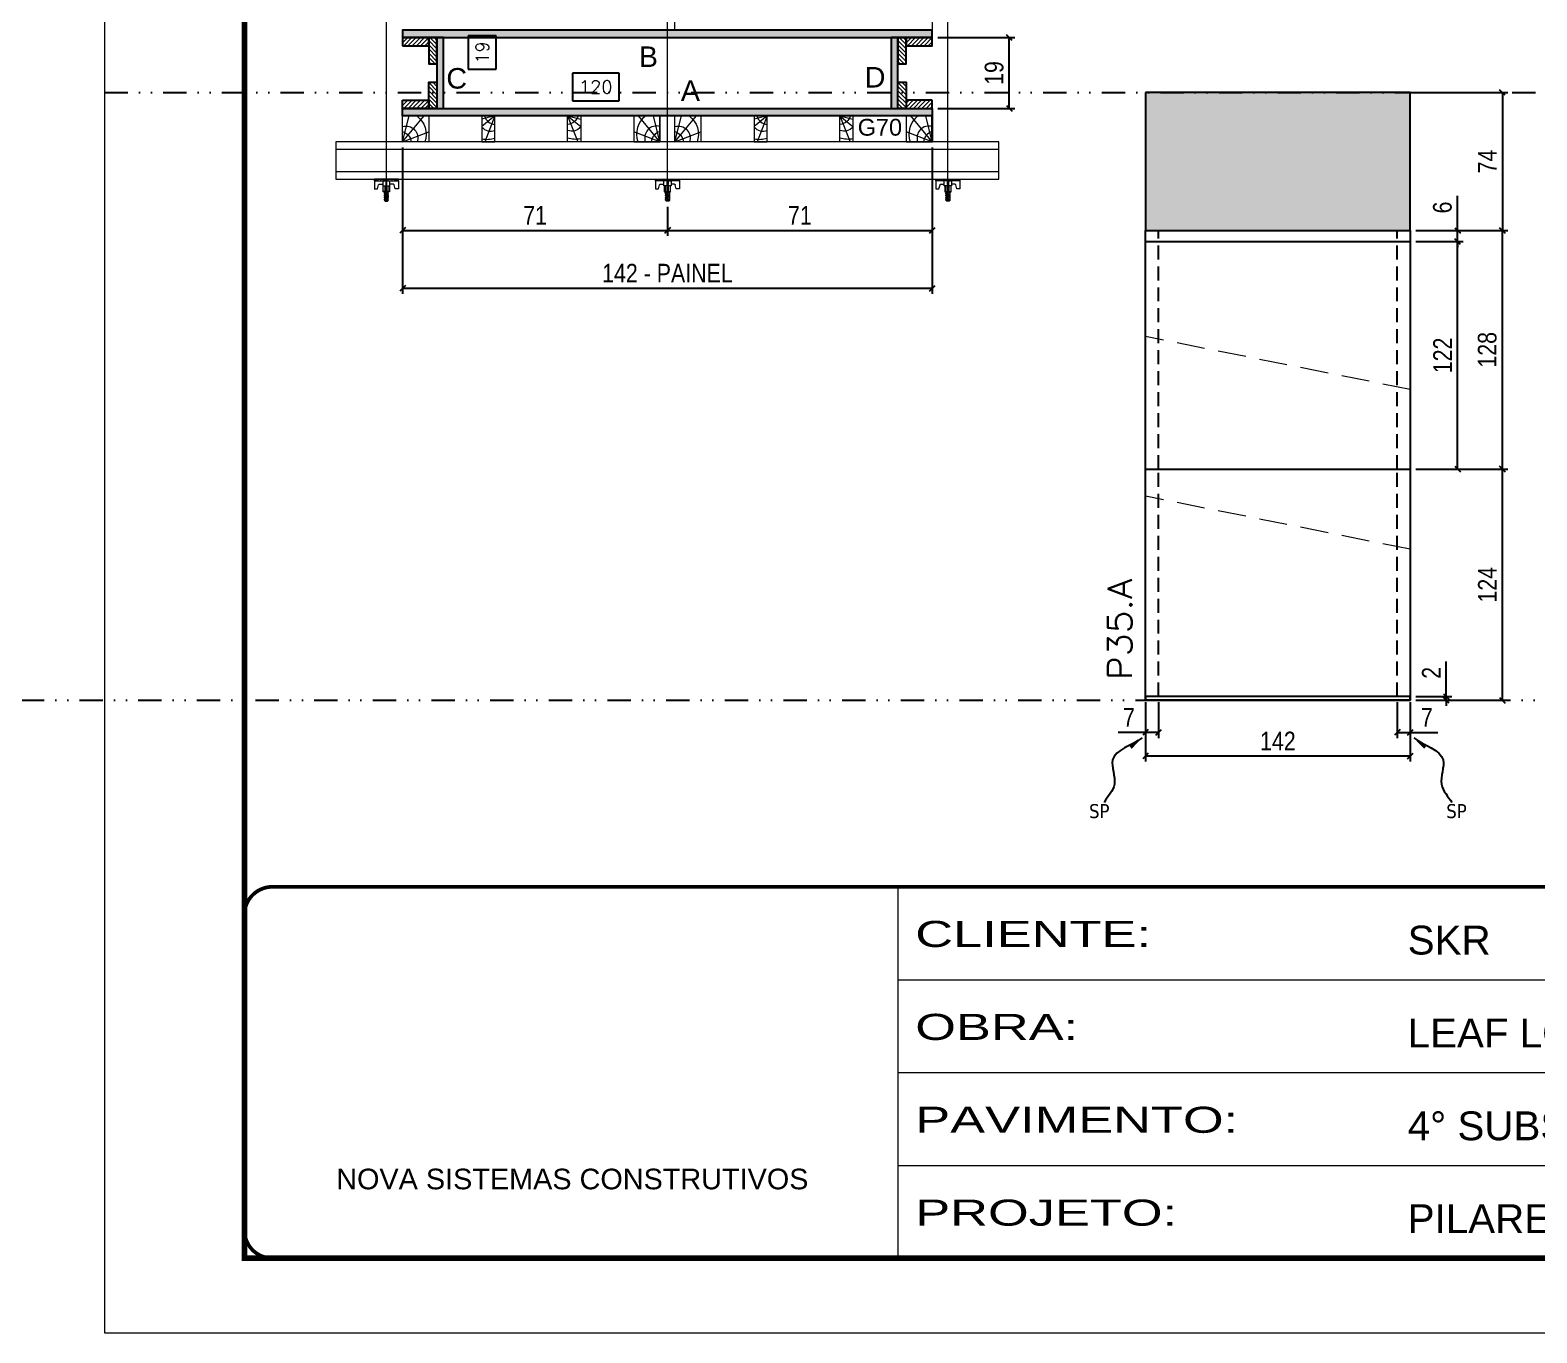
# Model space of a CAD drawing. Header units: millimetres. Extents: x 13777 to 27878, y -21631 to 6985.
# Drawn here: x 19129 to 19936, y -6700 to -6001 of the extents above; entities that cross this region are included whole.
import ezdxf
from ezdxf.enums import TextEntityAlignment as Align

# ---------------------------------------------------------------- set-up
doc = ezdxf.new("R2010")
doc.units = ezdxf.units.MM
for name, pattern in [('CONTINUO', [0]), ('DASHED', [0.75, 0.5, -0.25]), ('DIVIDE2', [0.625, 0.25, -0.125, 0, -0.125, 0, -0.125]), ('HIDDEN', [0.375, 0.25, -0.125])]:
    doc.linetypes.add(name, pattern=pattern)
for name, color, linetype in [('CHAPA', 1, 'Continuous'), ('COTA', 241, 'Continuous'), ('MEIO_PONT', 93, 'Continuous'), ('Nível', 160, 'Continuous'), ('Painéis', 200, 'Continuous'), ('SARRAFO', 251, 'Continuous'), ('Sarrafo de Pressão', 42, 'HIDDEN'), ('texto', 7, 'Continuous'), ('TEXTO_GERAL', 7, 'Continuous')]:
    doc.layers.add(name, color=color, linetype=linetype)
for name, color, linetype, lineweight in [('Folhas', 255, 'Continuous', 9), ('Hachura', 251, 'Continuous', 9), ('Madeira', 126, 'Continuous', 18), ('Perfil Metálico', 224, 'Continuous', 18), ('SARRAFO DE PRESSAO', 251, 'DASHED', 9), ('Texto Seção', 7, 'Continuous', 15)]:
    doc.layers.add(name, color=color, linetype=linetype, lineweight=lineweight)
doc.styles.add('ARIAL', font='arial.ttf')
doc.styles.add('COTA TECNICA', font='techl___.ttf', dxfattribs={"height": 10})
doc.styles.add('COTA TECNICA 2X', font='techl___.ttf', dxfattribs={"height": 10})
doc.styles.add('COTA TECNICA-50', font='techl___.ttf', dxfattribs={"height": 10})
doc.styles.add('REGUA-120', font='ROMANS.shx', dxfattribs={"height": 15})
doc.styles.add('ROMANS', font='romans.shx')
doc.styles.add('SANSSERIF', font='sas_____.pfb')
doc.styles.get("Standard").update_dxf_attribs({"font": 'arial.ttf'})
doc.styles.add('Tecnologia', font='')
doc.styles.get('Tecnologia').set_extended_font_data('Forgotten Futurist')
doc.dimstyles.new('COTA PAINEL-50', dxfattribs={"dimtxt": 10, "dimasz": 3, "dimexe": 3, "dimexo": 3, "dimgap": 3, "dimtad": 1, "dimdec": 1, "dimzin": 12, "dimdsep": 46, "dimtxsty": 'COTA TECNICA-50', "dimblk1": 'OBLIQUE', "dimblk2": 'OBLIQUE', "dimsah": 1, "dimcen": 0.9, "dimclrd": 4, "dimclre": 4, "dimclrt": 240, "dimadec": 1, "dimazin": 3, "dimtfac": 1, "dimtdec": 1, "dimtmove": 0, "dimatfit": 3, "dimfxl": 1, "dimtolj": 1, "dimtzin": 12, "dimarcsym": 0})
doc.dimstyles.new('PAINEL', dxfattribs={"dimtxt": 10, "dimasz": 3, "dimexe": 3, "dimexo": 3, "dimgap": 3, "dimtad": 1, "dimdec": 1, "dimzin": 12, "dimdsep": 46, "dimtxsty": 'COTA TECNICA', "dimblk1": 'OBLIQUE', "dimblk2": 'OBLIQUE', "dimsah": 1, "dimcen": 0.9, "dimclrd": 4, "dimclre": 4, "dimclrt": 240, "dimadec": 1, "dimazin": 3, "dimtfac": 1, "dimtdec": 1, "dimtmove": 0, "dimatfit": 3, "dimfxl": 1, "dimtolj": 1, "dimtzin": 12, "dimarcsym": 0})
doc.dimstyles.new('SECAO PILAR', dxfattribs={"dimtxt": 10, "dimasz": 3, "dimexe": 3, "dimexo": 3, "dimgap": 3, "dimtad": 1, "dimdec": 1, "dimlfac": 0.5, "dimzin": 12, "dimdsep": 46, "dimtxsty": 'COTA TECNICA 2X', "dimblk1": 'OBLIQUE', "dimblk2": 'OBLIQUE', "dimsah": 1, "dimcen": 0.9, "dimclrd": 256, "dimclre": 256, "dimclrt": 256, "dimadec": 1, "dimazin": 3, "dimtfac": 1, "dimtdec": 1, "dimtmove": 0, "dimatfit": 3, "dimfxl": 1, "dimtolj": 1, "dimtzin": 12, "dimarcsym": 0})
doc.dimstyles.new('SECÇÃO 2', dxfattribs={"dimtxt": 7, "dimasz": 6, "dimexe": 0.18, "dimexo": 2, "dimgap": -4, "dimtad": 3, "dimdec": 1, "dimlfac": 0.5, "dimzin": 12, "dimdsep": 46, "dimtxsty": 'ROMANS', "dimblk": 'ARCHTICK', "dimcen": 0.09, "dimse1": 1, "dimse2": 1, "dimsd1": 1, "dimsd2": 1, "dimclrd": 180, "dimclre": 5, "dimclrt": 1, "dimadec": 0, "dimazin": 3, "dimtfac": 1, "dimtdec": 1, "dimtofl": 0, "dimtmove": 0, "dimatfit": 3, "dimldrblk": 'ARCHTICK', "dimfxl": 1, "dimtolj": 1, "dimtzin": 0, "dimarcsym": 0})
doc.dimstyles.get("Standard").update_dxf_attribs({"dimtxt": 0.18, "dimasz": 0.18, "dimexe": 0.18, "dimexo": 0.0625, "dimgap": 0.09, "dimtad": 0, "dimtih": 1, "dimtoh": 1, "dimdec": 4, "dimzin": 0, "dimdsep": 46, "dimtxsty": 'Standard', "dimcen": 0.09, "dimadec": 0, "dimazin": 0, "dimtfac": 1, "dimtdec": 4, "dimtofl": 0, "dimtmove": 0, "dimatfit": 3, "dimfxl": 1, "dimtolj": 1, "dimtzin": 0, "dimarcsym": 0})
pattern_1 = [(225, (10204.3085, -28934.2674), (1.12253202, -1.12253202), [])]
pattern_2 = [(135, (-3437.5478, 3460.0926), (-1.12253202, -1.12253202), [])]
pattern_3 = [(135, (-3185.9478, 3460.0926), (-1.12253202, -1.12253202), [])]

# ---------------------------------------------------------------- blocks, each defined once
blk = doc.blocks.new('9999999999')
at = {"color": 30, "linetype": 'CONTINUO'}
for p, q in [((98564.56, 34230.21), (98564.56, 34429.45)), ((98564.56, 34379.64), (99583.98, 34379.64)), ((98564.56, 34329.83), (99487.98, 34329.83)), ((98564.56, 34280.02), (99487.98, 34280.02))]:
    blk.add_line(p, q, dxfattribs=at)
at = {"color": 30, "linetype": 'CONTINUO', "const_width": 2}
blk.add_lwpolyline([(99583.98, 34230.21), (99583.98, 34414.45, 0.414214), (99568.98, 34429.45), (98228.98, 34429.45, 0.414214), (98213.98, 34414.45), (98213.98, 34245.21, 0.414214), (98228.98, 34230.21), (99583.98, 34230.21)], format="xyb", dxfattribs=at)
at = {"layer": 'Folhas'}
blk.add_lwpolyline([(98138.98, 34190.21), (99623.98, 34190.21), (99623.98, 35240.21), (98138.98, 35240.21)], close=True, dxfattribs=at)
at = {"layer": 'Folhas', "color": 30, "const_width": 3}
blk.add_lwpolyline([(98213.98, 34230.21), (99583.98, 34230.21), (99583.98, 35200.21), (98213.98, 35200.21)], close=True, dxfattribs=at)
at = {"color": 7, "linetype": 'Continuous', "ltscale": 5, "style": 'ARIAL'}
for s, height, p in [('SKR', 15.483, (98837.68, 34393.13)), ('LEAF LOEFGREN', 15.4829, (98837.68, 34343.32)), ('4° SUBSOLO', 15.483, (98837.68, 34293.51)), ('NOVA SISTEMAS CONSTRUTIVOS', 11.0592, (98263.19, 34267.21)), ('PILARES', 15.483, (98837.68, 34243.7))]:
    blk.add_text(s, height=height, dxfattribs=at).set_placement(p)
at = {"layer": 'Folhas', "color": 7, "style": 'Tecnologia', "width": 1.5}
for s, p in [('CLIENTE:', (98573.65, 34397.17)), ('OBRA:', (98573.65, 34347.31)), ('PAVIMENTO:', (98573.65, 34297.5)), ('PROJETO:', (98573.65, 34247.69))]:
    blk.add_text(s, height=14, dxfattribs=at).set_placement(p)
blk = doc.blocks.new('*D1204')
at = {"layer": 'COTA', "color": 180, "lineweight": -2, "transparency": 16777216}
for p, q in [((19378.5, -6003.86), (19363.5, -6003.86)), ((19363.5, -6003.86), (19363.5, -6021.86)), ((19378.5, -6021.86), (19378.5, -6003.86)), ((19363.5, -6021.86), (19378.5, -6021.86))]:
    blk.add_line(p, q, dxfattribs=at)
at = {"layer": 'Defpoints', "color": 0, "transparency": 16777216}
for p in [(19367.58, -6004.86), (19367.58, -6042.86), (19382.5, -6042.86)]:
    blk.add_point(p, dxfattribs=at)
at = {"layer": 'COTA', "color": 1, "transparency": 16777216, "insert": (19371, -6012.86), "char_height": 7, "attachment_point": 5, "rotation": 90, "style": 'ROMANS'}
blk.add_mtext('\\A1;19', dxfattribs=at)
blk = doc.blocks.new('_ArchTick')
at = {"color": 0, "linetype": 'ByBlock', "const_width": 0.15}
blk.add_lwpolyline([(-0.5, -0.5), (0.5, 0.5)], dxfattribs=at)
blk = doc.blocks.new('*D1205')
at = {"layer": 'COTA', "color": 180, "lineweight": -2, "transparency": 16777216}
for p, q in [((19444.32, -6023.86), (19419.32, -6023.86)), ((19419.32, -6023.86), (19419.32, -6038.86)), ((19444.32, -6038.86), (19444.32, -6023.86)), ((19419.32, -6038.86), (19444.32, -6038.86))]:
    blk.add_line(p, q, dxfattribs=at)
at = {"layer": 'Defpoints', "color": 0, "transparency": 16777216}
for p in [(19350.26, -6042.86), (19590.26, -6042.86), (19590.26, -6042.86)]:
    blk.add_point(p, dxfattribs=at)
at = {"layer": 'COTA', "color": 1, "transparency": 16777216, "insert": (19431.82, -6031.36), "char_height": 7, "attachment_point": 5, "style": 'ROMANS'}
blk.add_mtext('\\A1;120', dxfattribs=at)
blk = doc.blocks.new('_Oblique')
at = {"color": 0, "linetype": 'ByBlock', "lineweight": -2}
blk.add_line((-0.5, -0.5), (0.5, 0.5), dxfattribs=at)
blk = doc.blocks.new('*D1206')
at = {"layer": 'COTA', "lineweight": -2, "transparency": 16777216}
for p, q in [((19328.26, -6063.85), (19328.26, -6142.29)), ((19612.26, -6063.81), (19612.26, -6142.29)), ((19328.26, -6139.29), (19612.26, -6139.29))]:
    blk.add_line(p, q, dxfattribs=at)
at = {"layer": 'Defpoints', "color": 0, "transparency": 16777216}
for p in [(19328.26, -6060.85), (19612.26, -6060.81), (19612.26, -6139.29)]:
    blk.add_point(p, dxfattribs=at)
at = {"layer": 'COTA', "lineweight": -2, "transparency": 16777216, "xscale": 3, "yscale": 3, "zscale": 3, "rotation": 180}
blk.add_blockref('_Oblique', (19328.26, -6139.29), dxfattribs=at)
at = {"layer": 'COTA', "lineweight": -2, "transparency": 16777216, "xscale": 3, "yscale": 3, "zscale": 3}
blk.add_blockref('_Oblique', (19612.26, -6139.29), dxfattribs=at)
at = {"layer": 'COTA', "transparency": 16777216, "insert": (19470.26, -6131.21), "char_height": 10, "attachment_point": 5, "style": 'COTA TECNICA 2X'}
blk.add_mtext('\\A1;142 - PAINEL', dxfattribs=at)
blk = doc.blocks.new('*D1207')
at = {"layer": 'COTA', "lineweight": -2, "transparency": 16777216}
for p, q in [((19612.26, -6063.86), (19612.26, -6111.27)), ((19470.33, -6095.63), (19470.33, -6111.27)), ((19470.33, -6108.27), (19612.26, -6108.27))]:
    blk.add_line(p, q, dxfattribs=at)
at = {"layer": 'Defpoints', "color": 0, "transparency": 16777216}
for p in [(19612.26, -6060.86), (19470.33, -6092.63), (19612.26, -6108.27)]:
    blk.add_point(p, dxfattribs=at)
at = {"layer": 'COTA', "lineweight": -2, "transparency": 16777216, "xscale": 3, "yscale": 3, "zscale": 3, "rotation": 180}
blk.add_blockref('_Oblique', (19470.33, -6108.27), dxfattribs=at)
at = {"layer": 'COTA', "lineweight": -2, "transparency": 16777216, "xscale": 3, "yscale": 3, "zscale": 3}
blk.add_blockref('_Oblique', (19612.26, -6108.27), dxfattribs=at)
at = {"layer": 'COTA', "transparency": 16777216, "insert": (19541.29, -6100.19), "char_height": 10, "attachment_point": 5, "style": 'COTA TECNICA 2X'}
blk.add_mtext('\\A1;71', dxfattribs=at)
blk = doc.blocks.new('C')
at = {"layer": 'Hachura', "color": 0}
for p, q in [((0, 3.22), (0, -3.22)), ((0.45, 3.22), (0, 3.22)), ((0.46, 3.16), (0, 3.16)), ((0.46, 3.05), (0, 3.05)), ((0.46, 2.88), (0, 2.88)), ((0, 2.75), (0, -1.16)), ((0.46, 2.65), (0, 2.65)), ((0.46, 2.23), (0, 2.23)), ((0.46, 1.51), (0, 1.51)), ((0.39, 0.49), (0.17, 0.49)), ((0.45, -3.23), (0.45, 3.22)), ((0.45, 3.22), (2.58, 3.22)), ((1.74, 0.97), (0.45, 0.97)), ((1.45, 0.1), (0.45, 0.1)), ((1.35, 1.94), (1.35, 0.96)), ((2.58, 2.39), (1.47, 2.09)), ((1.74, -0.97), (1.74, 0.97)), ((1.74, 0.97), (1.74, 0.84)), ((1.74, 0.97), (1.74, 0.84)), ((1.74, 0.84), (3.35, 0.84)), ((3.35, 0.45), (1.74, 0.45)), ((2.58, 3.22), (2.58, 2.39)), ((3.32, 0.84), (3.32, -0.84)), ((3.35, 0.84), (3.35, -0.84)), ((3.68, 0.45), (3.35, 0.45)), ((3.84, -0.52), (3.35, 0.45)), ((3.35, 0.06), (3.67, -0.57)), ((3.68, 0.45), (4.16, -0.52)), ((3.72, 0.5), (4.25, -0.57)), ((4.37, -0.55), (3.83, 0.53)), ((4.15, 0.45), (3.93, 0.45)), ((4.42, -0.52), (3.93, 0.45)), ((4.15, 0.45), (4.26, 0.45)), ((4.26, 0.45), (4.74, -0.52)), ((4.3, 0.5), (4.83, -0.57)), ((4.95, -0.55), (4.41, 0.53)), ((4.51, 0.45), (4.84, 0.45)), ((5, -0.52), (4.51, 0.45)), ((4.84, 0.45), (5.32, -0.52)), ((4.88, 0.5), (5.41, -0.57)), ((5.53, -0.55), (4.99, 0.53)), ((5.58, -0.52), (5.09, 0.45)), ((5.42, 0.45), (5.09, 0.45)), ((5.58, -0.52), (5.09, 0.45)), ((5.42, 0.45), (5.74, -0.19)), ((5.46, 0.5), (5.74, -0.07)), ((5.74, 0.19), (5.57, 0.53)), ((5.74, 0.32), (5.68, 0.45)), ((5.68, 0.45), (5.74, 0.45)), ((5.74, 0.45), (5.9, 0.29)), ((5.74, 0.45), (5.74, -0.52)), ((5.9, -0.36), (5.9, 0.29)), ((0.45, 0), (0, 0)), ((0.46, -1.52), (0, -1.52)), ((0.46, -2.23), (0, -2.23)), ((0.46, -2.65), (0, -2.65)), ((0.46, -2.88), (0, -2.88)), ((0.46, -3.05), (0, -3.05)), ((0.46, -3.16), (0, -3.16)), ((0, -3.22), (2.57, -3.22)), ((0.08, -0.48), (0.29, -0.48)), ((0.29, -0.48), (0.4, -0.48)), ((0.45, 0), (0.45, -0.97)), ((0.45, -0.16), (1.45, -0.16)), ((0.45, -0.65), (0.45, -0.32)), ((0.45, -3.23), (0.45, -0.65)), ((0.45, -0.97), (1.74, -0.97)), ((1.35, -1.94), (1.35, -0.97)), ((2.58, -2.39), (1.47, -2.1)), ((3.35, -0.32), (1.74, -0.32)), ((3.35, -0.84), (1.74, -0.84)), ((2.58, -3.23), (2.58, -2.39)), ((3.35, -0.07), (3.58, -0.52)), ((3.35, -0.52), (3.58, -0.52)), ((3.84, -0.52), (4.16, -0.52)), ((4.42, -0.52), (4.74, -0.52)), ((4.63, -0.52), (4.74, -0.52)), ((5, -0.52), (5.32, -0.52)), ((5.58, -0.52), (5.74, -0.52)), ((5.74, -0.52), (5.9, -0.36)), ((5.74, -0.52), (5.74, -0.52))]:
    blk.add_line(p, q, dxfattribs=at)
for centre, radius, start, end in [((1.52, 1.94), 0.161, 104.7436, 180), ((1.44, -0.03), 0.129, 272.695, 87.305), ((3.81, 0.39), 0.143, 25.5688, 154.4312), ((4.39, 0.39), 0.143, 25.5688, 154.4312), ((4.97, 0.39), 0.143, 25.5688, 154.4312), ((5.55, 0.39), 0.143, 25.5688, 154.4312), ((0.17, -0.37), 0.174, 221.744, 317.8592), ((1.52, -1.94), 0.161, 180, 255.2564), ((3.71, -0.4), 0.174, 222.1408, 318.256), ((4.29, -0.4), 0.174, 222.1408, 318.256), ((4.87, -0.4), 0.174, 222.1408, 318.256), ((5.45, -0.4), 0.174, 222.1408, 318.256), ((5.61, -0.4), 0.174, 317.8592, 318.256)]:
    blk.add_arc(centre, radius, start, end, dxfattribs=at)
blk = doc.blocks.new('PONTALETE')
at = {"layer": 'Madeira'}
for q in [(2.71, 7), (7, 5.76), (7, 1.74)]:
    blk.add_line((0, 0), q, dxfattribs=at)
blk.add_lwpolyline([(0, 0), (7, 0), (7, 7), (0, 7)], close=True, dxfattribs=at)
for centre, radius, start, end in [((2.04, 0.06), 6.23, 37.2818, 109.0913), ((1.09, 0.9), 3.19, 343.603, 109.9847), ((-0.21, -0.78), 3.09, 14.6322, 86.0383)]:
    blk.add_arc(centre, radius, start, end, dxfattribs=at)
blk = doc.blocks.new('MEIO PONTALETE')
at = {"layer": 'Madeira'}
for q in [(2.71, 7), (3.5, 2.88), (3.5, 0.87)]:
    blk.add_line((0, 0), q, dxfattribs=at)
blk.add_lwpolyline([(0, 0), (3.5, 0), (3.5, 7), (0, 7)], close=True, dxfattribs=at)
for centre, radius, start, end in [((2.04, 0.06), 6.23, 76.4499, 109.0913), ((1.09, 0.9), 3.19, 40.9063, 109.9847), ((-0.21, -0.78), 3.09, 14.6322, 86.0383)]:
    blk.add_arc(centre, radius, start, end, dxfattribs=at)
blk = doc.blocks.new('*D1218')
at = {"layer": 'COTA', "lineweight": -2, "transparency": 16777216}
for p, q in [((19615.26, -6004.86), (19656.56, -6004.86)), ((19653.56, -6042.86), (19653.56, -6004.86)), ((19615.26, -6042.86), (19656.56, -6042.86))]:
    blk.add_line(p, q, dxfattribs=at)
at = {"layer": 'Defpoints', "color": 0, "transparency": 16777216}
for p in [(19612.26, -6004.86), (19653.56, -6004.86), (19612.26, -6042.86)]:
    blk.add_point(p, dxfattribs=at)
at = {"layer": 'COTA', "lineweight": -2, "transparency": 16777216, "xscale": 3, "yscale": 3, "zscale": 3}
for p, rotation in [((19653.56, -6004.86), 90), ((19653.56, -6042.86), 270)]:
    blk.add_blockref('_Oblique', p, dxfattribs=dict(at, rotation=rotation))
at = {"layer": 'COTA', "transparency": 16777216, "insert": (19645.47, -6023.86), "char_height": 10, "attachment_point": 5, "rotation": 90, "style": 'COTA TECNICA 2X'}
blk.add_mtext('\\A1;19', dxfattribs=at)
blk = doc.blocks.new('*D1213')
at = {"layer": 'COTA', "lineweight": -2, "transparency": 16777216}
for p, q in [((19328.27, -6063.85), (19328.27, -6111.27)), ((19470.33, -6095.63), (19470.33, -6111.27)), ((19328.27, -6108.27), (19470.33, -6108.27))]:
    blk.add_line(p, q, dxfattribs=at)
at = {"layer": 'Defpoints', "color": 0, "transparency": 16777216}
for p in [(19328.27, -6060.85), (19470.33, -6092.63), (19470.33, -6108.27)]:
    blk.add_point(p, dxfattribs=at)
at = {"layer": 'COTA', "lineweight": -2, "transparency": 16777216, "xscale": 3, "yscale": 3, "zscale": 3, "rotation": 180}
blk.add_blockref('_Oblique', (19328.27, -6108.27), dxfattribs=at)
at = {"layer": 'COTA', "lineweight": -2, "transparency": 16777216, "xscale": 3, "yscale": 3, "zscale": 3}
blk.add_blockref('_Oblique', (19470.33, -6108.27), dxfattribs=at)
at = {"layer": 'COTA', "transparency": 16777216, "insert": (19399.3, -6100.19), "char_height": 10, "attachment_point": 5, "style": 'COTA TECNICA 2X'}
blk.add_mtext('\\A1;71', dxfattribs=at)
blk = doc.blocks.new('*D1221')
at = {"layer": 'COTA', "color": 4, "lineweight": -2, "transparency": 16777216}
for p, q in [((19726.59, -6361.32), (19726.59, -6393.21)), ((19868.59, -6361.32), (19868.59, -6393.21)), ((19868.59, -6390.21), (19726.59, -6390.21))]:
    blk.add_line(p, q, dxfattribs=at)
at = {"layer": 'Defpoints', "color": 0, "transparency": 16777216}
for p in [(19726.59, -6358.32), (19868.59, -6358.32), (19726.59, -6390.21)]:
    blk.add_point(p, dxfattribs=at)
at = {"layer": 'COTA', "color": 4, "lineweight": -2, "transparency": 16777216, "xscale": 3, "yscale": 3, "zscale": 3, "rotation": 180}
blk.add_blockref('_Oblique', (19726.59, -6390.21), dxfattribs=at)
at = {"layer": 'COTA', "color": 4, "lineweight": -2, "transparency": 16777216, "xscale": 3, "yscale": 3, "zscale": 3}
blk.add_blockref('_Oblique', (19868.59, -6390.21), dxfattribs=at)
at = {"layer": 'COTA', "color": 240, "transparency": 16777216, "insert": (19797.59, -6382.14), "char_height": 10, "attachment_point": 5, "style": 'COTA TECNICA'}
blk.add_mtext('\\A1;142', dxfattribs=at)
blk = doc.blocks.new('*D1222')
at = {"layer": 'COTA', "color": 4, "lineweight": -2, "transparency": 16777216}
for p, q in [((19726.59, -6363.32), (19726.59, -6380.56)), ((19733.59, -6361.32), (19733.59, -6380.56)), ((19726.59, -6377.56), (19711.86, -6377.56)), ((19733.59, -6377.56), (19726.59, -6377.56))]:
    blk.add_line(p, q, dxfattribs=at)
at = {"layer": 'Defpoints', "color": 0, "transparency": 16777216}
for p in [(19726.59, -6360.32), (19733.59, -6358.32), (19726.59, -6377.56)]:
    blk.add_point(p, dxfattribs=at)
at = {"layer": 'COTA', "color": 4, "lineweight": -2, "transparency": 16777216, "xscale": 3, "yscale": 3, "zscale": 3, "rotation": 180}
blk.add_blockref('_Oblique', (19726.59, -6377.56), dxfattribs=at)
at = {"layer": 'COTA', "color": 4, "lineweight": -2, "transparency": 16777216, "xscale": 3, "yscale": 3, "zscale": 3}
blk.add_blockref('_Oblique', (19733.59, -6377.56), dxfattribs=at)
at = {"layer": 'COTA', "color": 240, "transparency": 16777216, "insert": (19717.72, -6369.48), "char_height": 10, "attachment_point": 5, "style": 'COTA TECNICA-50'}
blk.add_mtext('\\A1;7', dxfattribs=at)
blk = doc.blocks.new('*D1220')
at = {"layer": 'COTA', "color": 4, "lineweight": -2, "transparency": 16777216}
for p, q in [((19861.59, -6361.32), (19861.59, -6380.56)), ((19868.59, -6363.32), (19868.59, -6380.56)), ((19861.59, -6377.56), (19868.59, -6377.56)), ((19868.59, -6377.56), (19883.32, -6377.56))]:
    blk.add_line(p, q, dxfattribs=at)
at = {"layer": 'Defpoints', "color": 0, "transparency": 16777216}
for p in [(19861.59, -6358.32), (19868.59, -6360.32), (19868.59, -6377.56)]:
    blk.add_point(p, dxfattribs=at)
at = {"layer": 'COTA', "color": 4, "lineweight": -2, "transparency": 16777216, "xscale": 3, "yscale": 3, "zscale": 3, "rotation": 180}
blk.add_blockref('_Oblique', (19861.59, -6377.56), dxfattribs=at)
at = {"layer": 'COTA', "color": 4, "lineweight": -2, "transparency": 16777216, "xscale": 3, "yscale": 3, "zscale": 3}
blk.add_blockref('_Oblique', (19868.59, -6377.56), dxfattribs=at)
at = {"layer": 'COTA', "color": 240, "transparency": 16777216, "insert": (19877.45, -6369.48), "char_height": 10, "attachment_point": 5, "style": 'COTA TECNICA-50'}
blk.add_mtext('\\A1;7', dxfattribs=at)
blk = doc.blocks.new('*D1219')
at = {"layer": 'COTA', "color": 4, "lineweight": -2, "transparency": 16777216}
for p, q in [((19887.85, -6358.32), (19887.85, -6339.51)), ((19871.59, -6358.32), (19890.85, -6358.32)), ((19871.59, -6360.32), (19890.85, -6360.32)), ((19887.85, -6360.32), (19887.85, -6358.32)), ((19887.85, -6360.32), (19887.85, -6363.32))]:
    blk.add_line(p, q, dxfattribs=at)
at = {"layer": 'Defpoints', "color": 0, "transparency": 16777216}
for p in [(19868.59, -6358.32), (19868.59, -6360.32), (19887.85, -6360.32)]:
    blk.add_point(p, dxfattribs=at)
at = {"layer": 'COTA', "color": 4, "lineweight": -2, "transparency": 16777216, "xscale": 3, "yscale": 3, "zscale": 3}
for p, rotation in [((19887.85, -6358.32), 270), ((19887.85, -6360.32), 90)]:
    blk.add_blockref('_Oblique', p, dxfattribs=dict(at, rotation=rotation))
at = {"layer": 'COTA', "color": 240, "transparency": 16777216, "insert": (19879.85, -6345.57), "char_height": 10, "attachment_point": 5, "rotation": 90, "style": 'COTA TECNICA-50'}
blk.add_mtext('\\A1;2', dxfattribs=at)
blk = doc.blocks.new('*D1228')
at = {"layer": 'COTA', "color": 4, "lineweight": -2, "transparency": 16777216}
for p, q in [((19871.59, -6034.32), (19920.96, -6034.32)), ((19917.96, -6034.32), (19917.96, -6108.32)), ((19871.59, -6108.32), (19920.96, -6108.32))]:
    blk.add_line(p, q, dxfattribs=at)
at = {"layer": 'Defpoints', "color": 0, "transparency": 16777216}
for p in [(19868.59, -6034.32), (19868.59, -6108.32), (19917.96, -6108.32)]:
    blk.add_point(p, dxfattribs=at)
at = {"layer": 'COTA', "color": 4, "lineweight": -2, "transparency": 16777216, "xscale": 3, "yscale": 3, "zscale": 3}
for p, rotation in [((19917.96, -6034.32), 90), ((19917.96, -6108.32), 270)]:
    blk.add_blockref('_Oblique', p, dxfattribs=dict(at, rotation=rotation))
at = {"layer": 'COTA', "color": 240, "transparency": 16777216, "insert": (19909.88, -6071.32), "char_height": 10, "attachment_point": 5, "rotation": 90, "style": 'COTA TECNICA'}
blk.add_mtext('\\A1;74', dxfattribs=at)
blk = doc.blocks.new('*D2148')
at = {"layer": 'COTA', "color": 4, "linetype": 'ByBlock', "lineweight": -2, "transparency": 16777216}
for p, q in [((19871.59, -6236.32), (19920.96, -6236.32)), ((19917.96, -6360.32), (19917.96, -6236.32)), ((19871.59, -6360.32), (19920.96, -6360.32))]:
    blk.add_line(p, q, dxfattribs=at)
at = {"layer": 'Defpoints', "color": 0, "linetype": 'ByBlock', "transparency": 16777216}
for p in [(19868.59, -6236.32), (19917.96, -6236.32), (19868.59, -6360.32)]:
    blk.add_point(p, dxfattribs=at)
at = {"layer": 'COTA', "color": 4, "linetype": 'ByBlock', "lineweight": -2, "transparency": 16777216, "xscale": 3, "yscale": 3, "zscale": 3}
for p, rotation in [((19917.96, -6236.32), 90), ((19917.96, -6360.32), 270)]:
    blk.add_blockref('_Oblique', p, dxfattribs=dict(at, rotation=rotation))
at = {"layer": 'COTA', "color": 240, "linetype": 'ByBlock', "transparency": 16777216, "insert": (19909.88, -6298.32), "char_height": 10, "attachment_point": 5, "rotation": 90, "style": 'COTA TECNICA'}
blk.add_mtext('\\A1;124', dxfattribs=at)
blk = doc.blocks.new('*D2149')
at = {"layer": 'COTA', "color": 4, "linetype": 'ByBlock', "lineweight": -2, "transparency": 16777216}
for p, q in [((19871.59, -6236.32), (19920.96, -6236.32)), ((19917.96, -6360.32), (19917.96, -6236.32)), ((19871.59, -6360.32), (19920.96, -6360.32))]:
    blk.add_line(p, q, dxfattribs=at)
at = {"layer": 'Defpoints', "color": 0, "linetype": 'ByBlock', "transparency": 16777216}
for p in [(19868.59, -6236.32), (19917.96, -6236.32), (19868.59, -6360.32)]:
    blk.add_point(p, dxfattribs=at)
at = {"layer": 'COTA', "color": 4, "linetype": 'ByBlock', "lineweight": -2, "transparency": 16777216, "xscale": 3, "yscale": 3, "zscale": 3}
for p, rotation in [((19917.96, -6236.32), 90), ((19917.96, -6360.32), 270)]:
    blk.add_blockref('_Oblique', p, dxfattribs=dict(at, rotation=rotation))
at = {"layer": 'COTA', "color": 240, "linetype": 'ByBlock', "transparency": 16777216, "insert": (19909.88, -6298.32), "char_height": 10, "attachment_point": 5, "rotation": 90, "style": 'COTA TECNICA'}
blk.add_mtext('\\A1;124', dxfattribs=at)
blk = doc.blocks.new('*D2150')
at = {"layer": 'COTA', "color": 4, "lineweight": -2, "transparency": 16777216}
for p, q in [((19871.59, -6108.32), (19920.96, -6108.32)), ((19917.96, -6236.32), (19917.96, -6108.32)), ((19871.59, -6236.32), (19920.96, -6236.32))]:
    blk.add_line(p, q, dxfattribs=at)
at = {"layer": 'Defpoints', "color": 0, "transparency": 16777216}
for p in [(19868.59, -6108.32), (19917.96, -6108.32), (19868.59, -6236.32)]:
    blk.add_point(p, dxfattribs=at)
at = {"layer": 'COTA', "color": 4, "lineweight": -2, "transparency": 16777216, "xscale": 3, "yscale": 3, "zscale": 3}
for p, rotation in [((19917.96, -6108.32), 90), ((19917.96, -6236.32), 270)]:
    blk.add_blockref('_Oblique', p, dxfattribs=dict(at, rotation=rotation))
at = {"layer": 'COTA', "color": 240, "transparency": 16777216, "insert": (19909.86, -6172.32), "char_height": 10, "attachment_point": 5, "rotation": 90, "style": 'COTA TECNICA'}
blk.add_mtext('\\A1;128', dxfattribs=at)
blk = doc.blocks.new('*D2151')
at = {"layer": 'COTA', "color": 4, "lineweight": -2, "transparency": 16777216}
for p, q in [((19871.59, -6114.32), (19896.94, -6114.32)), ((19893.94, -6236.32), (19893.94, -6114.32)), ((19871.59, -6236.32), (19896.94, -6236.32))]:
    blk.add_line(p, q, dxfattribs=at)
at = {"layer": 'Defpoints', "color": 0, "transparency": 16777216}
for p in [(19868.59, -6114.32), (19893.94, -6114.32), (19868.59, -6236.32)]:
    blk.add_point(p, dxfattribs=at)
at = {"layer": 'COTA', "color": 4, "lineweight": -2, "transparency": 16777216, "xscale": 3, "yscale": 3, "zscale": 3}
for p, rotation in [((19893.94, -6114.32), 90), ((19893.94, -6236.32), 270)]:
    blk.add_blockref('_Oblique', p, dxfattribs=dict(at, rotation=rotation))
at = {"layer": 'COTA', "color": 240, "transparency": 16777216, "insert": (19885.88, -6175.32), "char_height": 10, "attachment_point": 5, "rotation": 90, "style": 'COTA TECNICA'}
blk.add_mtext('\\A1;122', dxfattribs=at)
blk = doc.blocks.new('*D2152')
at = {"layer": 'COTA', "color": 4, "lineweight": -2, "transparency": 16777216}
for p, q in [((19893.94, -6108.32), (19893.94, -6089.65)), ((19871.59, -6108.32), (19896.94, -6108.32)), ((19871.59, -6114.32), (19896.94, -6114.32)), ((19893.94, -6114.32), (19893.94, -6108.32)), ((19893.94, -6114.32), (19893.94, -6117.32))]:
    blk.add_line(p, q, dxfattribs=at)
at = {"layer": 'Defpoints', "color": 0, "transparency": 16777216}
for p in [(19868.59, -6108.32), (19868.59, -6114.32), (19893.94, -6108.32)]:
    blk.add_point(p, dxfattribs=at)
at = {"layer": 'COTA', "color": 4, "lineweight": -2, "transparency": 16777216, "xscale": 3, "yscale": 3, "zscale": 3}
for p, rotation in [((19893.94, -6108.32), 270), ((19893.94, -6114.32), 90)]:
    blk.add_blockref('_Oblique', p, dxfattribs=dict(at, rotation=rotation))
at = {"layer": 'COTA', "color": 240, "transparency": 16777216, "insert": (19885.83, -6095.98), "char_height": 10, "attachment_point": 5, "rotation": 90, "style": 'COTA TECNICA'}
blk.add_mtext('\\A1;6', dxfattribs=at)

msp = doc.modelspace()

# ---------------------------------------------------------------- hatches: boundary and pattern name
at = {"layer": 'COTA'}
h = msp.add_hatch(dxfattribs=at)
h.set_pattern_fill('AR-CONC', color=256, scale=0.03)
h.paths.add_polyline_path([(19868.59, -6034.32), (19726.59, -6034.32), (19726.59, -6108.32), (19868.59, -6108.32)])
at = {"layer": 'Hachura'}
h = msp.add_hatch(color=256, dxfattribs=at)
h.dxf.hatch_style = 1
h.paths.add_polyline_path([(19612.24, -6004.86), (19612.24, -6000.86), (19328.24, -6000.86), (19328.24, -6004.86)])
h = msp.add_hatch(dxfattribs=at)
h.set_pattern_fill('ANSI31', color=256, scale=0.5, angle=180, style=0)
h.set_pattern_definition(pattern_1)
h.paths.add_polyline_path([(19342.26, -6004.86), (19342.26, -6009.26), (19328.26, -6009.26), (19328.26, -6004.86)])
h = msp.add_hatch(dxfattribs=at)
h.set_pattern_fill('ANSI31', color=256, scale=0.5, angle=90, style=0)
h.set_pattern_definition(pattern_2)
h.paths.add_polyline_path([(19346.66, -6018.86), (19342.26, -6018.86), (19342.26, -6004.86), (19346.66, -6004.86)])
h = msp.add_hatch(color=256, dxfattribs=at)
h.dxf.hatch_style = 1
h.paths.add_polyline_path([(19346.66, -6042.86), (19350.26, -6042.86), (19350.26, -6004.86), (19346.66, -6004.86)])
h = msp.add_hatch(color=256, dxfattribs=at)
h.dxf.hatch_style = 1
h.paths.add_polyline_path([(19590.26, -6042.86), (19593.86, -6042.86), (19593.86, -6004.86), (19590.26, -6004.86)])
h = msp.add_hatch(dxfattribs=at)
h.set_pattern_fill('ANSI31', color=256, scale=0.5, angle=90, style=0)
h.set_pattern_definition(pattern_3)
h.paths.add_polyline_path([(19598.26, -6018.86), (19593.86, -6018.86), (19593.86, -6004.86), (19598.26, -6004.86)])
h = msp.add_hatch(dxfattribs=at)
h.set_pattern_fill('ANSI31', color=256, scale=0.5, angle=180, style=0)
h.set_pattern_definition([(225, (10474.3085, -28934.2674), (1.12253202, -1.12253202), [])])
h.paths.add_polyline_path([(19612.26, -6004.86), (19612.26, -6009.26), (19598.26, -6009.26), (19598.26, -6004.86)])
h = msp.add_hatch(dxfattribs=at)
h.set_pattern_fill('ANSI31', color=256, scale=0.5, angle=90, style=0)
h.set_pattern_definition(pattern_2)
h.paths.add_polyline_path([(19346.66, -6028.86), (19342.26, -6028.86), (19342.26, -6042.86), (19346.66, -6042.86)])
h = msp.add_hatch(dxfattribs=at)
h.set_pattern_fill('ANSI31', color=256, scale=0.5, angle=90, style=0)
h.set_pattern_definition(pattern_3)
h.paths.add_polyline_path([(19598.26, -6028.86), (19593.86, -6028.86), (19593.86, -6042.86), (19598.26, -6042.86)])
h = msp.add_hatch(color=256, dxfattribs=at)
h.dxf.hatch_style = 1
h.paths.add_polyline_path([(19612.24, -6042.86), (19612.24, -6046.86), (19328.24, -6046.86), (19328.24, -6042.86)])
h = msp.add_hatch(dxfattribs=at)
h.set_pattern_fill('ANSI31', color=256, scale=0.5, angle=180, style=0)
h.set_pattern_definition(pattern_1)
h.paths.add_polyline_path([(19342.26, -6042.86), (19342.26, -6038.46), (19328.26, -6038.46), (19328.26, -6042.86)])
h = msp.add_hatch(dxfattribs=at)
h.set_pattern_fill('ANSI31', color=256, scale=0.5, angle=180, style=0)
h.set_pattern_definition([(225, (10109.3085, -28934.2674), (1.12253202, -1.12253202), [])])
h.paths.add_polyline_path([(19598.26, -6042.86), (19598.26, -6038.46), (19612.26, -6038.46), (19612.26, -6042.86)])

# ---------------------------------------------------------------- linework, layer by layer
at = {"layer": 'CHAPA'}
for points in [[(19612.26, -6004.86), (19612.26, -6000.86), (19328.26, -6000.86), (19328.26, -6004.86)], [(19346.66, -6042.86), (19350.26, -6042.86), (19350.26, -6004.86), (19346.66, -6004.86)], [(19590.26, -6042.86), (19593.86, -6042.86), (19593.86, -6004.86), (19590.26, -6004.86)], [(19612.26, -6042.86), (19612.26, -6046.86), (19328.26, -6046.86), (19328.26, -6042.86)]]:
    msp.add_lwpolyline(points, close=True, dxfattribs=at)
at = {"layer": 'COTA'}
for p, q in [((19868.59, -6034.32), (19726.59, -6034.32)), ((19726.59, -6034.32), (19726.59, -6108.32)), ((19868.59, -6108.32), (19868.59, -6034.32))]:
    msp.add_line(p, q, dxfattribs=at)
at = {"layer": 'Hachura'}
for p, q in [((19319.57, -6091.63), (19319.57, -5959.89)), ((19470.26, -6091.63), (19470.26, -5959.89)), ((19620.65, -6091.63), (19620.65, -5959.89))]:
    msp.add_line(p, q, dxfattribs=at)
at = {"layer": 'Hachura', "linetype": 'DASHED', "ltscale": 30}
for p, q in [((19868.59, -6193.63), (19726.59, -6165.23)), ((19868.59, -6279.29), (19726.59, -6250.89))]:
    msp.add_line(p, q, dxfattribs=at)
at = {"layer": 'Madeira'}
for points in [[(19474.26, -6000.86), (19474.26, -5986.86), (19612.26, -5986.86), (19612.26, -6000.86)], [(19328.26, -6060.86), (19328.26, -6046.86), (19466.26, -6046.86), (19466.26, -6060.86)], [(19474.26, -6060.86), (19474.26, -6046.86), (19612.26, -6046.86), (19612.26, -6060.86)]]:
    msp.add_lwpolyline(points, close=True, dxfattribs=at)
at = {"layer": 'MEIO_PONT'}
msp.add_lwpolyline([(19612.26, -6046.86), (19612.26, -6060.86), (19612.26, -6060.86), (19612.26, -6046.86)], close=True, dxfattribs=at)
at = {"layer": 'Nível', "color": 4, "linetype": 'DIVIDE2', "ltscale": 50}
for p, q in [((19168.47, -6034.32), (21531.15, -6034.32)), ((13777.11, -6360.32), (21531.15, -6360.32))]:
    msp.add_line(p, q, dxfattribs=at)
at = {"layer": 'Painéis'}
for p, q in [((19726.59, -6360.32), (19726.59, -6108.32)), ((19726.59, -6108.32), (19868.59, -6108.32)), ((19726.59, -6114.32), (19868.59, -6114.32)), ((19868.59, -6108.32), (19868.59, -6360.32)), ((19726.59, -6236.32), (19868.59, -6236.32)), ((19868.59, -6360.32), (19726.59, -6360.32))]:
    msp.add_line(p, q, dxfattribs=at)
msp.add_lwpolyline([(19868.59, -6358.32), (19726.59, -6358.32), (19726.59, -6360.32), (19868.59, -6360.32)], close=True, dxfattribs=at)
at = {"layer": 'Perfil Metálico'}
for p, q in [((19647.98, -6064.86), (19292.54, -6064.86)), ((19647.98, -6076.86), (19292.54, -6076.86))]:
    msp.add_line(p, q, dxfattribs=at)
msp.add_lwpolyline([(19292.54, -6060.86), (19292.54, -6080.86), (19647.98, -6080.8), (19647.98, -6060.8)], close=True, dxfattribs=at)
at = {"layer": 'SARRAFO'}
for points in [[(19328.26, -6009.26), (19342.26, -6009.26), (19342.26, -6004.86), (19328.26, -6004.86)], [(19328.26, -6009.26), (19342.26, -6009.26), (19342.26, -6004.86), (19328.26, -6004.86)], [(19342.26, -6004.86), (19342.26, -6018.86), (19346.66, -6018.86), (19346.66, -6004.86)], [(19593.86, -6004.86), (19593.86, -6018.86), (19598.26, -6018.86), (19598.26, -6004.86)], [(19598.26, -6009.26), (19612.26, -6009.26), (19612.26, -6004.86), (19598.26, -6004.86)], [(19598.26, -6009.26), (19612.26, -6009.26), (19612.26, -6004.86), (19598.26, -6004.86)], [(19342.26, -6042.86), (19342.26, -6028.86), (19346.66, -6028.86), (19346.66, -6042.86)], [(19593.86, -6042.86), (19593.86, -6028.86), (19598.26, -6028.86), (19598.26, -6042.86)], [(19328.26, -6038.46), (19342.26, -6038.46), (19342.26, -6042.86), (19328.26, -6042.86)], [(19328.26, -6038.46), (19342.26, -6038.46), (19342.26, -6042.86), (19328.26, -6042.86)], [(19612.26, -6038.46), (19598.26, -6038.46), (19598.26, -6042.86), (19612.26, -6042.86)], [(19612.26, -6038.46), (19598.26, -6038.46), (19598.26, -6042.86), (19612.26, -6042.86)]]:
    msp.add_lwpolyline(points, close=True, dxfattribs=at)
at = {"layer": 'Sarrafo de Pressão', "ltscale": 30}
for p, q in [((19733.59, -6236.32), (19733.59, -6108.32)), ((19861.59, -6236.32), (19861.59, -6108.32)), ((19733.59, -6358.32), (19733.59, -6236.32)), ((19861.59, -6358.32), (19861.59, -6236.32))]:
    msp.add_line(p, q, dxfattribs=at)

# ---------------------------------------------------------------- block references
at = {"layer": 'Hachura', "linetype": 'Continuous', "yscale": 2, "zscale": 2}
for p, xscale, rotation in [((19319.57, -6080.83), 2, 270), ((19470.26, -6080.83), -2, 90), ((19620.65, -6080.83), -2, 90)]:
    msp.add_blockref('C', p, dxfattribs=dict(at, xscale=xscale, rotation=rotation))
at = {"layer": 'MEIO_PONT'}
for name, p, xscale, yscale, zscale, rotation in [('PONTALETE', (19328.26, -6060.86), -2, 2, 2, 270), ('MEIO PONTALETE', (19377.76, -6046.86), 1.999999997962732, 1.999999997962732, 1.999999997962732, 180), ('MEIO PONTALETE', (19416.76, -6046.86), -1.999999997962732, 1.999999997962732, 1.999999997962732, 180), ('PONTALETE', (19466.27, -6060.83), 2, 2, 2, 89.99999999999997), ('PONTALETE', (19474.26, -6060.86), -2, 2, 2, 270), ('MEIO PONTALETE', (19523.76, -6046.86), 1.999999997962732, 1.999999997962732, 1.999999997962732, 180), ('MEIO PONTALETE', (19562.76, -6046.86), -1.999999997962732, 1.999999997962732, 1.999999997962732, 180), ('PONTALETE', (19612.26, -6060.86), 2, 2, 2, 89.99999999999997)]:
    msp.add_blockref(name, p, dxfattribs=dict(at, xscale=xscale, yscale=yscale, zscale=zscale, rotation=rotation))
at = {"layer": 'SARRAFO DE PRESSAO', "color": 6, "linetype": 'ByBlock'}
msp.add_blockref('9999999999', (-78970.51, -40889.8), dxfattribs=at)

# ---------------------------------------------------------------- texts
at = {"layer": 'texto', "color": 0, "char_height": 7.5, "attachment_point": 5}
for insert in [(19701.81, -6419.81), (19893.36, -6419.81)]:
    msp.add_mtext('{\\fTahoma|b0|i0|c0|p34;\\C4;SP}', dxfattribs=dict(at, insert=insert))
at = {"layer": 'Texto Seção', "style": 'REGUA-120', "width": 1.1}
msp.add_text('P35.A', height=13, rotation=90, dxfattribs=at).set_placement((19719.34, -6349.55))
at = {"layer": 'TEXTO_GERAL', "style": 'ARIAL'}
for s, p in [('B', (19460.05, -6015.11)), ('C', (19357.28, -6026.71)), ('D', (19581.62, -6026.14)), ('A', (19482.59, -6033.34))]:
    msp.add_text(s, height=11, dxfattribs=at).set_placement(p, align=Align.MIDDLE_CENTER)
at = {"layer": 'TEXTO_GERAL', "color": 0, "linetype": 'Continuous', "style": 'SANSSERIF'}
msp.add_text('G70', height=9, dxfattribs=at).set_placement((19572.3, -6052.96), align=Align.MIDDLE_LEFT)

# ---------------------------------------------------------------- dimensions: what is measured, and where the dimension line sits
at = {"layer": 'COTA'}
for base, p1, p2, angle, dimstyle, picture, middle in [((19382.5, -6042.86), (19367.58, -6004.86), (19367.58, -6042.86), 270, 'SECÇÃO 2', '*D1204', (19382.5, -6012.86)), ((19887.85, -6360.32), (19868.59, -6358.32), (19868.59, -6360.32), 90, 'COTA PAINEL-50', '*D1219', (19887.85, -6345.57))]:
    dim = msp.add_linear_dim(base=base, p1=p1, p2=p2, angle=angle, dimstyle=dimstyle, dxfattribs=at)
    dim.commit()
    dim.dimension.update_dxf_attribs({"geometry": picture, "text_midpoint": middle, "dimtype": 160})
for base, p1, p2, angle, dimstyle, picture, middle in [((19653.56, -6004.86), (19612.26, -6042.86), (19612.26, -6004.86), 90, 'SECAO PILAR', '*D1218', (19645.47, -6023.86)), ((19917.96, -6108.32), (19868.59, -6034.32), (19868.59, -6108.32), 90, 'PAINEL', '*D1228', (19909.88, -6071.32)), ((19893.94, -6108.32), (19868.59, -6114.32), (19868.59, -6108.32), 90, 'PAINEL', '*D2152', (19885.83, -6095.98)), ((19917.96, -6108.32), (19868.59, -6236.32), (19868.59, -6108.32), 90, 'PAINEL', '*D2150', (19909.86, -6172.32)), ((19893.94, -6114.32), (19868.59, -6236.32), (19868.59, -6114.32), 90, 'PAINEL', '*D2151', (19885.88, -6175.32)), ((19726.59, -6377.56), (19733.59, -6358.32), (19726.59, -6360.32), 180, 'COTA PAINEL-50', '*D1222', (19717.72, -6369.48)), ((19868.59, -6377.56), (19861.59, -6358.32), (19868.59, -6360.32), 0, 'COTA PAINEL-50', '*D1220', (19877.45, -6369.48))]:
    dim = msp.add_linear_dim(base=base, p1=p1, p2=p2, angle=angle, dimstyle=dimstyle, dxfattribs=at)
    dim.commit()
    dim.dimension.update_dxf_attribs({"geometry": picture, "text_midpoint": middle})
dim = msp.add_linear_dim(base=(19590.26, -6042.86), p1=(19350.26, -6042.86), p2=(19590.26, -6042.86), dimstyle='SECÇÃO 2', dxfattribs=at)
dim.commit()
dim.dimension.update_dxf_attribs({"geometry": '*D1205', "text_midpoint": (19431.82, -6042.86), "dimtype": 160})
dim = msp.add_linear_dim(base=(19612.26, -6139.29), p1=(19328.26, -6060.85), p2=(19612.26, -6060.81), text='<> - PAINEL', dimstyle='SECAO PILAR', dxfattribs=at)
dim.commit()
dim.dimension.update_dxf_attribs({"geometry": '*D1206', "text_midpoint": (19470.26, -6131.21)})
for base, p1, p2, picture, middle in [((19470.33, -6108.27), (19328.27, -6060.85), (19470.33, -6092.63), '*D1213', (19399.3, -6100.19)), ((19612.26, -6108.27), (19470.33, -6092.63), (19612.26, -6060.86), '*D1207', (19541.29, -6100.19))]:
    dim = msp.add_linear_dim(base=base, p1=p1, p2=p2, dimstyle='SECAO PILAR', dxfattribs=at)
    dim.commit()
    dim.dimension.update_dxf_attribs({"geometry": picture, "text_midpoint": middle})
at = {"layer": 'COTA', "linetype": 'ByBlock'}
for picture in ['*D2148', '*D2149']:
    dim = msp.add_aligned_dim(p1=(19868.59, -6360.32), p2=(19868.59, -6236.32), distance=-49.37, dimstyle='PAINEL', dxfattribs=at)
    dim.commit()
    dim.dimension.update_dxf_attribs({"geometry": picture, "text_midpoint": (19909.88, -6298.32)})
at = {"layer": 'COTA'}
dim = msp.add_linear_dim(base=(19726.59, -6390.21), p1=(19868.59, -6358.32), p2=(19726.59, -6358.32), angle=180, dimstyle='PAINEL', override={"dimarcsym": 2}, dxfattribs=at)
dim.commit()
dim.dimension.update_dxf_attribs({"geometry": '*D1221', "text_midpoint": (19797.59, -6382.14)})

# ---------------------------------------------------------------- leaders
at = {"layer": 'COTA', "path_type": 1}
for points in [[(19724.76, -6380.5), (19708.97, -6392.33), (19709.9, -6405.34), (19704.35, -6415.12)], [(19870.42, -6380.5), (19886.2, -6392.33), (19885.28, -6405.34), (19890.83, -6415.12)]]:
    msp.add_leader(points, dimstyle='Standard', override={"dimasz": 8}, dxfattribs=at)

doc.saveas('drawing.dxf')
